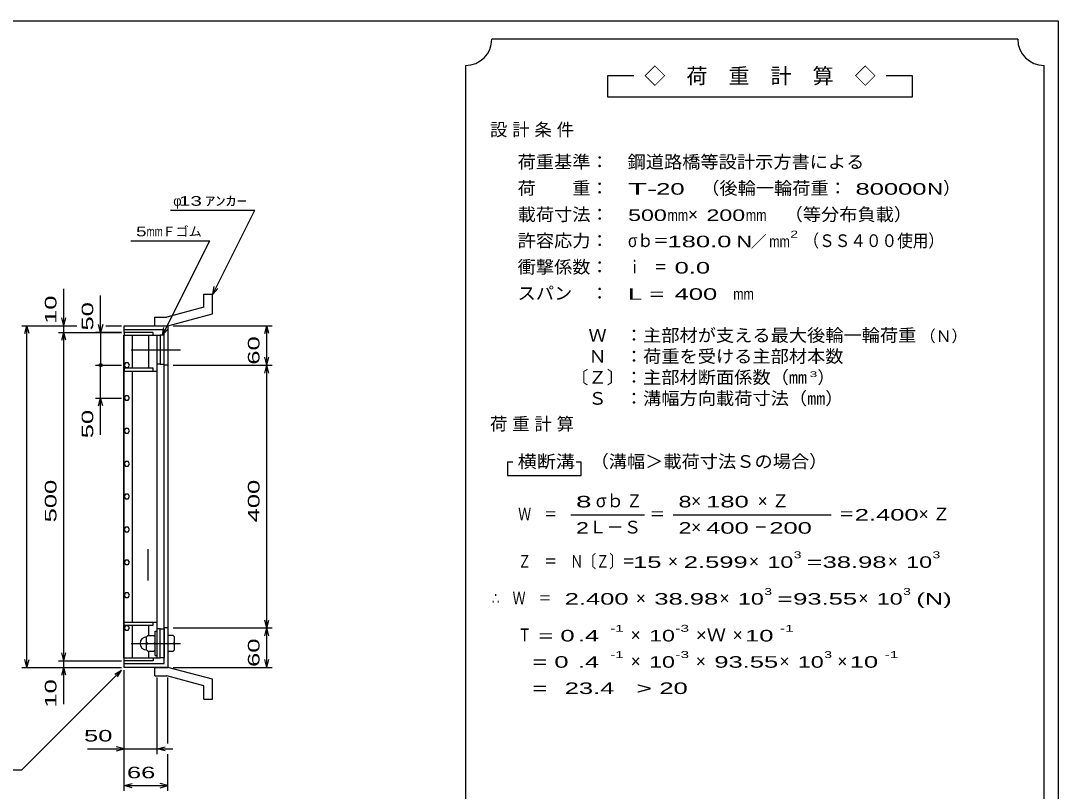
# Model space of a CAD drawing. Units: millimetres, scale not verified. Extents: x -1456 to 1385, y -1026 to 843.
# Drawn here: x -193 to 1385, y -330 to 843 of the extents above; entities that cross this region are included whole.
import ezdxf
from ezdxf.enums import TextEntityAlignment as Align

# ---------------------------------------------------------------- set-up
doc = ezdxf.new("R2010")
doc.units = ezdxf.units.MM
doc.header["$LTSCALE"] = 8
doc.linetypes.add('CHAIN', pattern=[18.5, 12, -1.5, 3.5, -1.5])
for name, color, linetype, lineweight in [('0_2', 150, 'Continuous', 25), ('16', 3, 'Continuous', 25), ('19', 6, 'Continuous', 25), ('22', 4, 'Continuous', 25), ('24', 2, 'Continuous', 25)]:
    doc.layers.add(name, color=color, linetype=linetype, lineweight=lineweight)
doc.styles.add('ベクトル', font='')
doc.styles.get('ベクトル').set_extended_font_data('ベクトル')

msp = doc.modelspace()

# ---------------------------------------------------------------- linework, layer by layer
at = {"layer": '0_2'}
for p, q in [((-1383.2, 842.8), (1384.8, 842.8)), ((1384.8, 842.8), (1384.8, -917.2))]:
    msp.add_line(p, q, dxfattribs=at)
at = {"layer": '16'}
for p, q in [((-36.7, -127), (-36.7, 364)), ((-36.7, 364), (-36, 364)), ((8, 368.5), (-36, 368.5)), ((-36, 368.5), (-36, 364)), ((-36, 364), (8, 364)), ((-36, -127), (-36, 364)), ((-36, 364), (14, 364)), ((-23.5, 314), (-23.5, 364)), ((1.5, 314), (1.5, 364)), ((8, 364), (8, 368.5)), ((14, -127), (14, 364)), ((14, 364), (18.5, 364)), ((18.5, 364), (18.5, 320)), ((24.5, 364), (18.5, 364)), ((24.5, 320), (24.5, 364)), ((-34.024, 321.95), (-36, 318.472)), ((-36, 318.472), (-33.976, 315.022)), ((-30.024, 321.978), (-34.024, 321.95)), ((-28, 318.5), (-30.024, 321.978)), ((-29.976, 315.05), (-28, 318.528)), ((18.5, 320), (14, 320)), ((18.5, 320), (24.5, 320)), ((-36, 314), (-36, 309.5)), ((8, 314), (-36, 314)), ((-36, 309.5), (14, 309.5)), ((-33.976, 315.022), (-29.976, 315.05)), ((-23.5, -72.5), (-23.5, 309.5)), ((8, 309.5), (8, 314)), ((-34.024, 271.95), (-36, 268.472)), ((-36, 268.472), (-33.976, 265.022)), ((-30.024, 271.978), (-34.024, 271.95)), ((-28, 268.5), (-30.024, 271.978)), ((-29.976, 265.05), (-28, 268.528)), ((-33.976, 265.022), (-29.976, 265.05)), ((-34.024, 221.95), (-36, 218.472)), ((-30.024, 221.978), (-34.024, 221.95)), ((-28, 218.5), (-30.024, 221.978)), ((-36, 218.472), (-33.976, 215.022)), ((-33.976, 215.022), (-29.976, 215.05)), ((-29.976, 215.05), (-28, 218.528)), ((-34.024, 171.95), (-36, 168.472)), ((-36, 168.472), (-33.976, 165.022)), ((-30.024, 171.978), (-34.024, 171.95)), ((-33.976, 165.022), (-29.976, 165.05)), ((-28, 168.5), (-30.024, 171.978)), ((-29.976, 165.05), (-28, 168.528)), ((-34.024, 121.95), (-36, 118.472)), ((-36, 118.472), (-33.976, 115.022)), ((-30.024, 121.978), (-34.024, 121.95)), ((-33.976, 115.022), (-29.976, 115.05)), ((-28, 118.5), (-30.024, 121.978)), ((-29.976, 115.05), (-28, 118.528)), ((-34.024, 71.95), (-36, 68.472)), ((-36, 68.472), (-33.976, 65.022)), ((-30.024, 71.978), (-34.024, 71.95)), ((-33.976, 65.022), (-29.976, 65.05)), ((-28, 68.5), (-30.024, 71.978)), ((-29.976, 65.05), (-28, 68.528)), ((0.188, -9.062), (0.188, 38.688)), ((-34.024, 21.95), (-36, 18.472)), ((-36, 18.472), (-33.976, 15.022)), ((-30.024, 21.978), (-34.024, 21.95)), ((-28, 18.5), (-30.024, 21.978)), ((-29.976, 15.05), (-28, 18.528)), ((-33.976, 15.022), (-29.976, 15.05)), ((-34.024, -28.05), (-36, -31.528)), ((-36, -31.528), (-33.976, -34.978)), ((-30.024, -28.022), (-34.024, -28.05)), ((-28, -31.5), (-30.024, -28.022)), ((-29.976, -34.95), (-28, -31.472)), ((-33.976, -34.978), (-29.976, -34.95)), ((-36, -77), (-36, -72.5)), ((-36, -72.5), (14, -72.5)), ((-36, -77), (8, -77)), ((-34.024, -78.05), (-36, -81.528)), ((-30.024, -78.022), (-34.024, -78.05)), ((-28, -81.5), (-30.024, -78.022)), ((-23.5, -127), (-23.5, -77)), ((1.5, -92), (1.5, -77)), ((8, -77), (8, -72.5)), ((-36, -81.528), (-33.976, -84.978)), ((-33.976, -84.978), (-29.976, -84.95)), ((-29.976, -84.95), (-28, -81.472)), ((-2, -95), (0, -93)), ((0, -93), (9, -93)), ((11, -95), (9, -93)), ((11, -123.5), (11, -86.5)), ((11, -86.5), (14, -86.5)), ((18.5, -83), (14, -83)), ((14, -123.5), (14, -86.5)), ((18.5, -127), (18.5, -83)), ((18.5, -83), (24.5, -83)), ((24.5, -83), (24.5, -127)), ((-2, -115), (-2, -95)), ((0, -105), (-2, -103)), ((0, -105), (-2, -107)), ((0, -105), (9, -105)), ((9, -105), (11, -103)), ((11, -107), (9, -105)), ((-2, -115), (0, -117)), ((0, -117), (9, -117)), ((1.5, -127), (1.5, -118)), ((9, -117), (11, -115)), ((11, -123.5), (14, -123.5)), ((-36.7, -127), (-36, -127)), ((-36, -127), (8, -127)), ((-36, -131.5), (-36, -127)), ((-36, -127), (14, -127)), ((8, -131.5), (-36, -131.5)), ((8, -127), (8, -131.5)), ((14, -127), (18.5, -127)), ((24.5, -127), (18.5, -127))]:
    msp.add_line(p, q, dxfattribs=at)
at = {"layer": '16', "linetype": 'CHAIN'}
for p, q in [((-25.6, 342), (49.4, 342)), ((-25.6, -105), (49.4, -105))]:
    msp.add_line(p, q, dxfattribs=at)
at = {"layer": '16'}
msp.add_arc((-2, -105), 10, 90, 270, dxfattribs=at)
at = {"layer": '19'}
for p, q in [((85.11, 426.62), (98.11, 426.62)), ((85.11, 406.6), (85.11, 426.62)), ((98.11, 396.62), (98.11, 426.62)), ((85.11, 406.6), (28.78, 391.51)), ((30.5, 378.5), (98.11, 396.62)), ((10.49, 391.51), (28.78, 391.51)), ((10.49, 378.51), (10.49, 391.51)), ((-36, 368.5), (-36, 378.5)), ((-36, 378.5), (30.5, 378.5)), ((24.5, 372.5), (-36, 372.5)), ((10.5, 378.5), (30.5, 378.5)), ((24.5, -135.5), (24.5, 372.5)), ((30.5, 378.5), (30.5, -141.5)), ((30.5, 318.5), (24.5, 318.5)), ((30.5, -81.5), (24.5, -81.5)), ((38.5, -93), (30.5, -93)), ((30.5, -93), (30.5, -117)), ((40.5, -95), (38.5, -93)), ((30.5, -105), (38.5, -105)), ((40.5, -103), (38.5, -105)), ((38.5, -105), (40.5, -107)), ((40.5, -115), (40.5, -95)), ((30.5, -117), (38.5, -117)), ((38.5, -117), (40.5, -115)), ((-36, -141.5), (-36, -131.5)), ((-36, -135.5), (24.5, -135.5)), ((30.5, -141.5), (-36, -141.5)), ((10.49, -154.51), (10.49, -141.51)), ((10.5, -141.5), (30.5, -141.5)), ((98.11, -159.62), (30.5, -141.5)), ((10.49, -154.51), (28.78, -154.51)), ((85.11, -169.6), (28.78, -154.51)), ((85.11, -189.62), (85.11, -169.6)), ((98.11, -189.62), (98.11, -159.62)), ((85.11, -189.62), (98.11, -189.62))]:
    msp.add_line(p, q, dxfattribs=at)
at = {"layer": '22'}
for p, q in [((34.5, 554.5), (162.5, 554.5)), ((98.5, 426.5), (162.5, 554.5)), ((-26, 508), (94, 508)), ((22, 364), (94, 508)), ((-128, 378.5), (-128, 434.5)), ((98.5, 426.5), (100.9, 438.18)), ((98.5, 426.5), (106.5, 435.3)), ((-72, 368.5), (-72, 424.5)), ((-128, 378.5), (-131.2, 390.5)), ((-128, 378.5), (-124.8, 390.5)), ((-72, 368.5), (-75.2, 380.5)), ((-68.8, 380.5), (-72, 368.5)), ((-192, 378.5), (-108, 378.5)), ((-187.2, 366.5), (-184, 378.5)), ((-180.8, 366.5), (-184, 378.5)), ((-184, -141.5), (-184, 378.5)), ((-136, 378.5), (-108, 378.5)), ((-136, 368.5), (-40, 368.5)), ((-131.2, 356.5), (-128, 368.5)), ((-128, 368.5), (-128, 378.5)), ((-124.8, 356.5), (-128, 368.5)), ((-128, -131.5), (-128, 368.5)), ((-40, 368.5), (-80, 368.5)), ((-72, 368.5), (-72, 318.5)), ((-64, 378.5), (-40, 378.5)), ((-64, 378.5), (-40, 378.5)), ((22, 364), (24.4, 375.68)), ((22, 364), (30, 372.8)), ((38.5, 378.5), (188.9, 378.5)), ((177.7, 366.5), (180.9, 378.5)), ((184.1, 366.5), (180.9, 378.5)), ((180.9, 318.5), (180.9, 378.5)), ((-80, 318.5), (-40, 318.5)), ((-72, 268.5), (-72, 318.5)), ((38.5, 318.5), (188.9, 318.5)), ((180.9, 318.5), (177.7, 330.5)), ((177.7, 306.5), (180.9, 318.5)), ((180.9, 318.5), (184.1, 330.5)), ((184.1, 306.5), (180.9, 318.5)), ((180.9, -81.5), (180.9, 318.5)), ((-80, 268.5), (-40, 268.5)), ((-75.2, 256.5), (-72, 268.5)), ((-68.8, 256.5), (-72, 268.5)), ((-72, 212.5), (-72, 268.5)), ((180.9, -81.5), (177.7, -69.5)), ((180.9, -81.5), (184.1, -69.5)), ((38.5, -81.5), (188.9, -81.5)), ((177.7, -93.5), (180.9, -81.5)), ((184.1, -93.5), (180.9, -81.5)), ((180.9, -141.5), (180.9, -81.5)), ((-128, -131.5), (-131.2, -119.5)), ((-128, -131.5), (-124.8, -119.5)), ((-192, -141.5), (-40, -141.5)), ((-184, -141.5), (-187.2, -129.5)), ((-184, -141.5), (-180.8, -129.5)), ((-136, -131.5), (-40, -131.5)), ((-136, -141.5), (-40, -141.5)), ((-131.2, -153.5), (-128, -141.5)), ((-128, -141.5), (-128, -131.5)), ((-124.8, -153.5), (-128, -141.5)), ((-128, -197.5), (-128, -141.5)), ((38.5, -141.5), (188.9, -141.5)), ((180.9, -141.5), (177.7, -129.5)), ((180.9, -141.5), (184.1, -129.5)), ((-192, -297.5), (-40, -145.5)), ((-50.4, -151.9), (-40, -145.5)), ((-46.4, -155.9), (-40, -145.5)), ((-36, -273.5), (-36, -145.5)), ((-36, -329.5), (-36, -145.5)), ((14, -273.5), (14, -156.904)), ((30.5, -257.5), (30.5, -156.904)), ((-92, -265.5), (-36, -265.5)), ((-36, -265.5), (-48, -262.3)), ((-48, -268.7), (-36, -265.5)), ((-36, -265.5), (14, -265.5)), ((14, -265.5), (26, -262.3)), ((26, -268.7), (14, -265.5)), ((14, -265.5), (38, -265.5)), ((30.5, -329.5), (30.5, -273.5)), ((-352, -297.5), (-192, -297.5)), ((-36, -321.5), (-24, -318.3)), ((-24, -324.7), (-36, -321.5)), ((-36, -321.5), (30.5, -321.5)), ((30.5, -321.5), (18.5, -318.3)), ((18.5, -324.7), (30.5, -321.5))]:
    msp.add_line(p, q, dxfattribs=at)
msp.add_circle((-72, 318.5), 2.4, dxfattribs=at)
at = {"layer": '24', "color": 4}
for p, q in [((1323.2, 814.8), (523.2, 814.8)), ((483.2, 774.8), (483.2, -465.2)), ((1363.2, -465.2), (1363.2, 774.8)), ((739.2, 758.8), (699.2, 758.8)), ((699.2, 758.8), (699.2, 726.8)), ((1163.2, 758.8), (1123.2, 758.8)), ((1163.2, 726.8), (1163.2, 758.8)), ((699.2, 726.8), (1163.2, 726.8)), ((555.2, 170.8), (547.2, 170.8)), ((547.2, 170.8), (547.2, 150.8)), ((659.2, 170.8), (651.2, 170.8)), ((659.2, 150.8), (659.2, 170.8)), ((547.2, 150.8), (659.2, 150.8)), ((643.2, 90.8), (755.2, 90.8)), ((799.2, 90.8), (1039.2, 90.8))]:
    msp.add_line(p, q, dxfattribs=at)
for centre, start, end in [((483.2, 814.8), 270, 0), ((1363.2, 814.8), 180, 270)]:
    msp.add_arc(centre, 40, start, end, dxfattribs=at)

# ---------------------------------------------------------------- texts
at = {"layer": '22', "color": 2, "style": 'ベクトル'}
for s, p in [('φ', (38.5, 568.5)), ('Ｆゴム', (22, 522))]:
    msp.add_text(s, height=14.66, dxfattribs=at).set_placement(p, align=Align.MIDDLE_LEFT)
for s, height, width, p in [(' 13 ', 14.66, 1.6, (38.5, 568.5)), ('ｱﾝｶｰ', 14.66, 1.6, (86.5, 568.5)), ('5', 14.66, 1.45, (-18, 522)), ('mm', 14.66, 0.75, (-2, 522)), (' 50 ', 17.6, 1.65, (-108, -245.5)), (' 66 ', 17.6, 1.65, (-42.75, -301.5))]:
    msp.add_text(s, height=height, dxfattribs=dict(at, width=width)).set_placement(p, align=Align.MIDDLE_LEFT)
at = {"layer": '22', "color": 2, "style": 'ベクトル', "width": 1.65}
for s, p in [(' 10 ', (-148, 370.5)), (' 50 ', (-92, 360.5)), (' 60 ', (160.9, 308.5)), (' 50 ', (-92, 196.5)), (' 500 ', (-148, 68.5)), (' 400 ', (160.9, 68.5)), (' 60 ', (160.9, -151.5)), (' 10 ', (-148, -213.5))]:
    msp.add_text(s, height=17.6, rotation=90, dxfattribs=at).set_placement(p, align=Align.MIDDLE_LEFT)
at = {"layer": '24', "style": 'ベクトル'}
for s, height, p in [('◇\u3000荷\u3000重\u3000計\u3000算\u3000◇', 23.46, (755.2, 758.8)), ('）', 19.35, (1209.6, 588)), ('×', 19.35, (821.6, 548)), ('／', 17.6, (917.2, 506.8)), ('（Ｎ）', 17.6, (1174.4, 362.8)), ('）', 19.35, (1018.4, 300)), ('σｂ', 19.35, (681.6, 112)), ('×', 19.35, (826.4, 112)), ('Ｌ－Ｓ', 19.35, (671.2, 72)), ('×', 19.35, (826.4, 72)), ('×', 19.35, (791.2, 20)), ('×', 19.35, (914.4, 20)), ('×', 19.35, (1125.6, 20)), ('×', 19.35, (742.4, -36)), ('×', 19.35, (869.6, -36)), ('×', 19.35, (1080.8, -36)), ('×', 19.35, (734.4, -92)), ('×', 19.35, (889.6, -92)), ('×', 19.35, (734.4, -132)), ('×', 19.35, (833.6, -132)), ('×', 19.35, (960.8, -132)), ('×', 19.35, (1048.8, -132))]:
    msp.add_text(s, height=height, dxfattribs=at).set_placement(p, align=Align.MIDDLE_LEFT)
for s, height, width, p in [('荷重基準：\u3000', 19.35, 1.05, (562.4, 628)), ('鋼道路橋等設計示方書による', 19.35, 1.05, (729.6, 628)), ('荷\u3000\u3000重：\u3000', 19.35, 1.05, (562.4, 588)), ('（後輪一輪荷重：', 19.35, 1.05, (841.6, 588)), ('T-', 17.6, 2, (730.4, 586.8)), (' 20 ', 17.6, 1.65, (762.4, 586.8)), (' 80000', 17.6, 1.65, (1065.6, 586.8)), ('N', 17.6, 1.4, (1185.6, 586.8)), ('載荷寸法：\u3000', 19.35, 1.05, (562.4, 548)), ('500', 17.6, 1.5, (730.4, 546.8)), ('200', 17.6, 1.5, (849.6, 546.8)), ('\u3000（等分布負載）', 19.35, 1.05, (940.8, 548)), ('mm', 17.6, 0.8, (790.4, 546.8)), ('mm', 17.6, 0.8, (909.6, 546.8)), ('2', 10.56, 1.5, (977.2, 518)), ('（ＳＳ４００使用）', 19.35, 0.9, (997.2, 508)), ('許容応力：\u3000', 19.35, 1.05, (562.4, 508)), ('σｂ＝', 19.35, 0.9, (730.4, 508)), ('180.0', 17.6, 1.65, (790.4, 506.8)), ('N', 17.6, 1.4, (895.2, 506.8)), ('mm', 17.6, 0.8, (945.2, 506.8)), ('衝撃係数：\u3000', 19.35, 1.05, (562.4, 468)), ('ｉ\u3000＝', 19.35, 0.75, (730.4, 468)), (' 0.0', 17.6, 1.65, (790.4, 466.8)), ('スパン\u3000：\u3000', 19.35, 1.05, (562.4, 428)), ('L =', 17.6, 1.65, (730.4, 426.8)), (' 400 ', 17.6, 1.65, (790.4, 426.8)), ('mm', 17.6, 0.8, (890.4, 426.8)), ('\u3000Ｗ\u3000：主部材が支える最大後輪一輪荷重', 19.35, 1.05, (642.4, 364)), ('\u3000Ｎ\u3000：荷重を受ける主部材本数', 19.35, 1.05, (642.4, 332)), ('〔Ｚ〕：主部材断面係数（㎜', 19.35, 1.05, (642.4, 300)), ('3', 8.798, 1.8, (1006.4, 304.8)), ('\u3000Ｓ\u3000：溝幅方向載荷寸法（㎜）', 19.35, 1.05, (642.4, 268)), ('横断溝', 19.35, 1.1, (562.4, 172)), ('\u3000（溝幅＞載荷寸法Ｓの場合）', 19.35, 1.05, (645.6, 172)), ('8', 17.6, 1.8, (651.2, 110.8)), ('Ｚ', 19.35, 0.9, (728, 112)), ('8', 17.6, 1.5, (807.2, 110.8)), (' 180 ', 17.6, 1.65, (838.4, 110.8)), ('Ｗ\u3000＝', 19.35, 0.75, (563.2, 92)), ('＝', 19.35, 0.9, (763.2, 92)), ('＝', 19.35, 0.9, (1051.2, 92)), ('2.400', 17.6, 1.65, (1075.2, 90.8)), ('2', 17.6, 1.5, (651.2, 70.8)), ('2', 17.6, 1.5, (807.2, 70.8)), (' 400 ', 17.6, 1.65, (838.4, 70.8)), (' 200 ', 17.6, 1.65, (934.4, 70.8)), ('－', 19.35, 0.75, (922.4, 72)), ('Ｚ\u3000＝\u3000Ｎ〔Ｚ〕＝', 19.35, 0.75, (563.2, 20)), ('3', 10.56, 1.5, (982.4, 30)), ('3', 10.56, 1.5, (1193.6, 30)), (' 15 ', 17.6, 1.65, (727.2, 18.8)), ('2.599', 17.6, 1.65, (815.2, 18.8)), ('10', 17.6, 1.5, (942.4, 18.8)), ('=', 17.6, 1.7, (1002.4, 18.8)), ('38.98', 17.6, 1.65, (1026.4, 18.8)), ('10', 17.6, 1.5, (1153.6, 18.8)), ('∴\u3000Ｗ\u3000＝', 19.35, 0.75, (523.2, -36)), (' 2.400', 17.6, 1.65, (623.2, -37.2)), ('38.98', 17.6, 1.65, (770.4, -37.2)), ('10', 17.6, 1.5, (897.6, -37.2)), ('3', 10.56, 1.5, (937.6, -26)), ('93.55', 17.6, 1.65, (981.6, -37.2)), ('10', 17.6, 1.5, (1108.8, -37.2)), ('3', 10.56, 1.5, (1148.8, -26)), ('(N)', 17.6, 1.65, (1168.8, -37.2)), ('=', 17.6, 1.7, (957.6, -37.2)), ('-1', 10.56, 1.65, (703.2, -82)), ('-3', 10.56, 1.65, (802.4, -82)), ('-1', 10.56, 1.65, (961.6, -82)), ('Ｔ', 19.35, 0.75, (563.2, -92)), (' = 0', 17.6, 1.65, (583.2, -93.2)), (' .4 ', 17.6, 1.65, (643.2, -93.2)), ('10', 17.6, 1.5, (762.4, -93.2)), ('×Ｗ', 19.35, 1.1, (833.6, -92)), (' 10 ', 17.6, 1.65, (897.6, -93.2)), ('  = 0', 17.6, 1.65, (563.2, -133.2)), (' .4 ', 17.6, 1.65, (643.2, -133.2)), ('-1', 10.56, 1.65, (703.2, -122)), ('10', 17.6, 1.5, (762.4, -133.2)), ('-3', 10.56, 1.65, (802.4, -122)), ('93.55', 17.6, 1.65, (861.6, -133.2)), ('10', 17.6, 1.5, (988.8, -133.2)), ('3', 10.56, 1.5, (1028.8, -122)), (' 10 ', 17.6, 1.65, (1056.8, -133.2)), ('-1', 10.56, 1.65, (1120.8, -122)), ('  =', 17.6, 1.65, (563.2, -173.2)), (' 23.4', 17.6, 1.65, (623.2, -173.2)), ('>', 17.6, 1.7, (743.2, -173.2)), (' 20 ', 17.6, 1.65, (767.2, -173.2))]:
    msp.add_text(s, height=height, dxfattribs=dict(at, width=width)).set_placement(p, align=Align.MIDDLE_LEFT)
at = {"layer": '24', "char_height": 19.35, "attachment_point": 4, "style": 'ベクトル'}
for s, insert in [('\\T1.28;設計条件', (520.4, 676)), ('\\T1.28;荷重計算', (520.4, 228)), ('\\T1.42;×Ｚ', (927.6, 112)), ('\\T1.42;×Ｚ', (1172.4, 92))]:
    msp.add_mtext(s, dxfattribs=dict(at, insert=insert))

doc.saveas('drawing.dxf')
